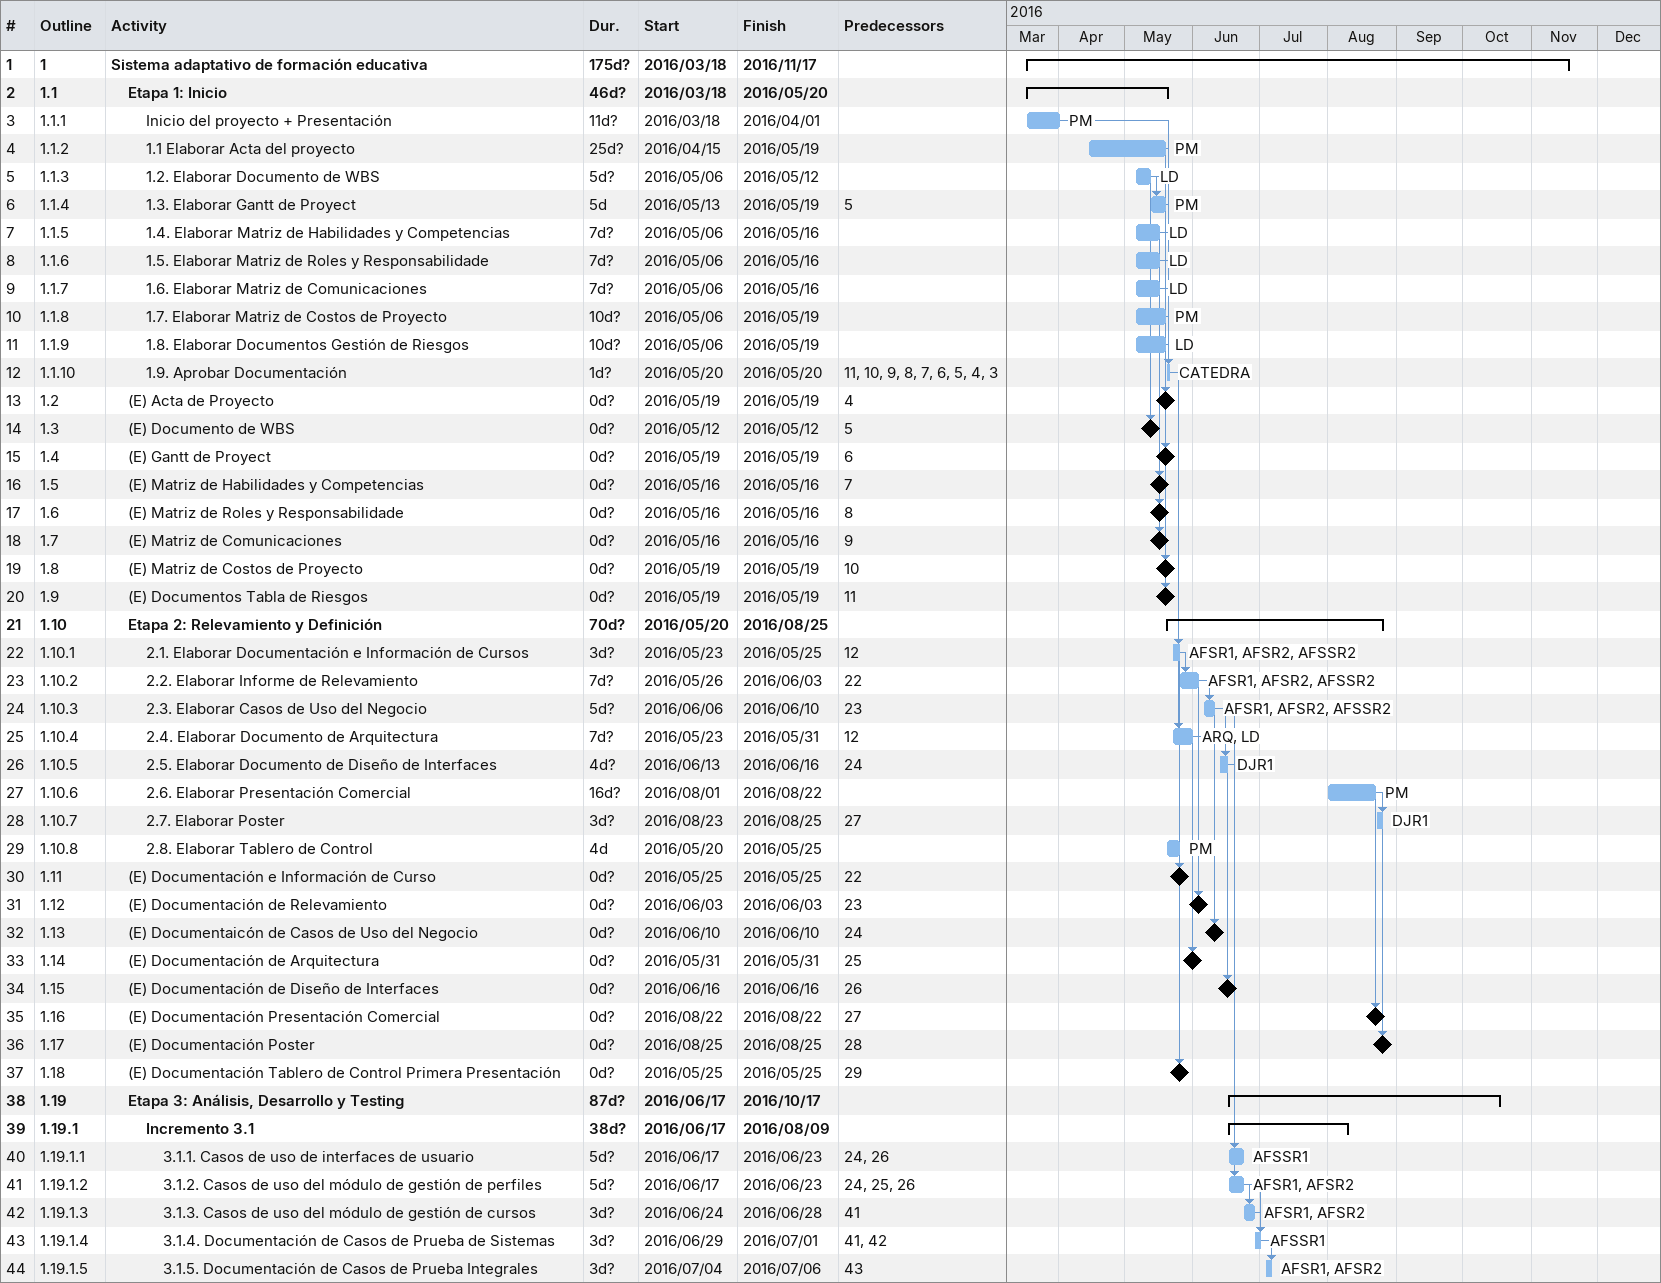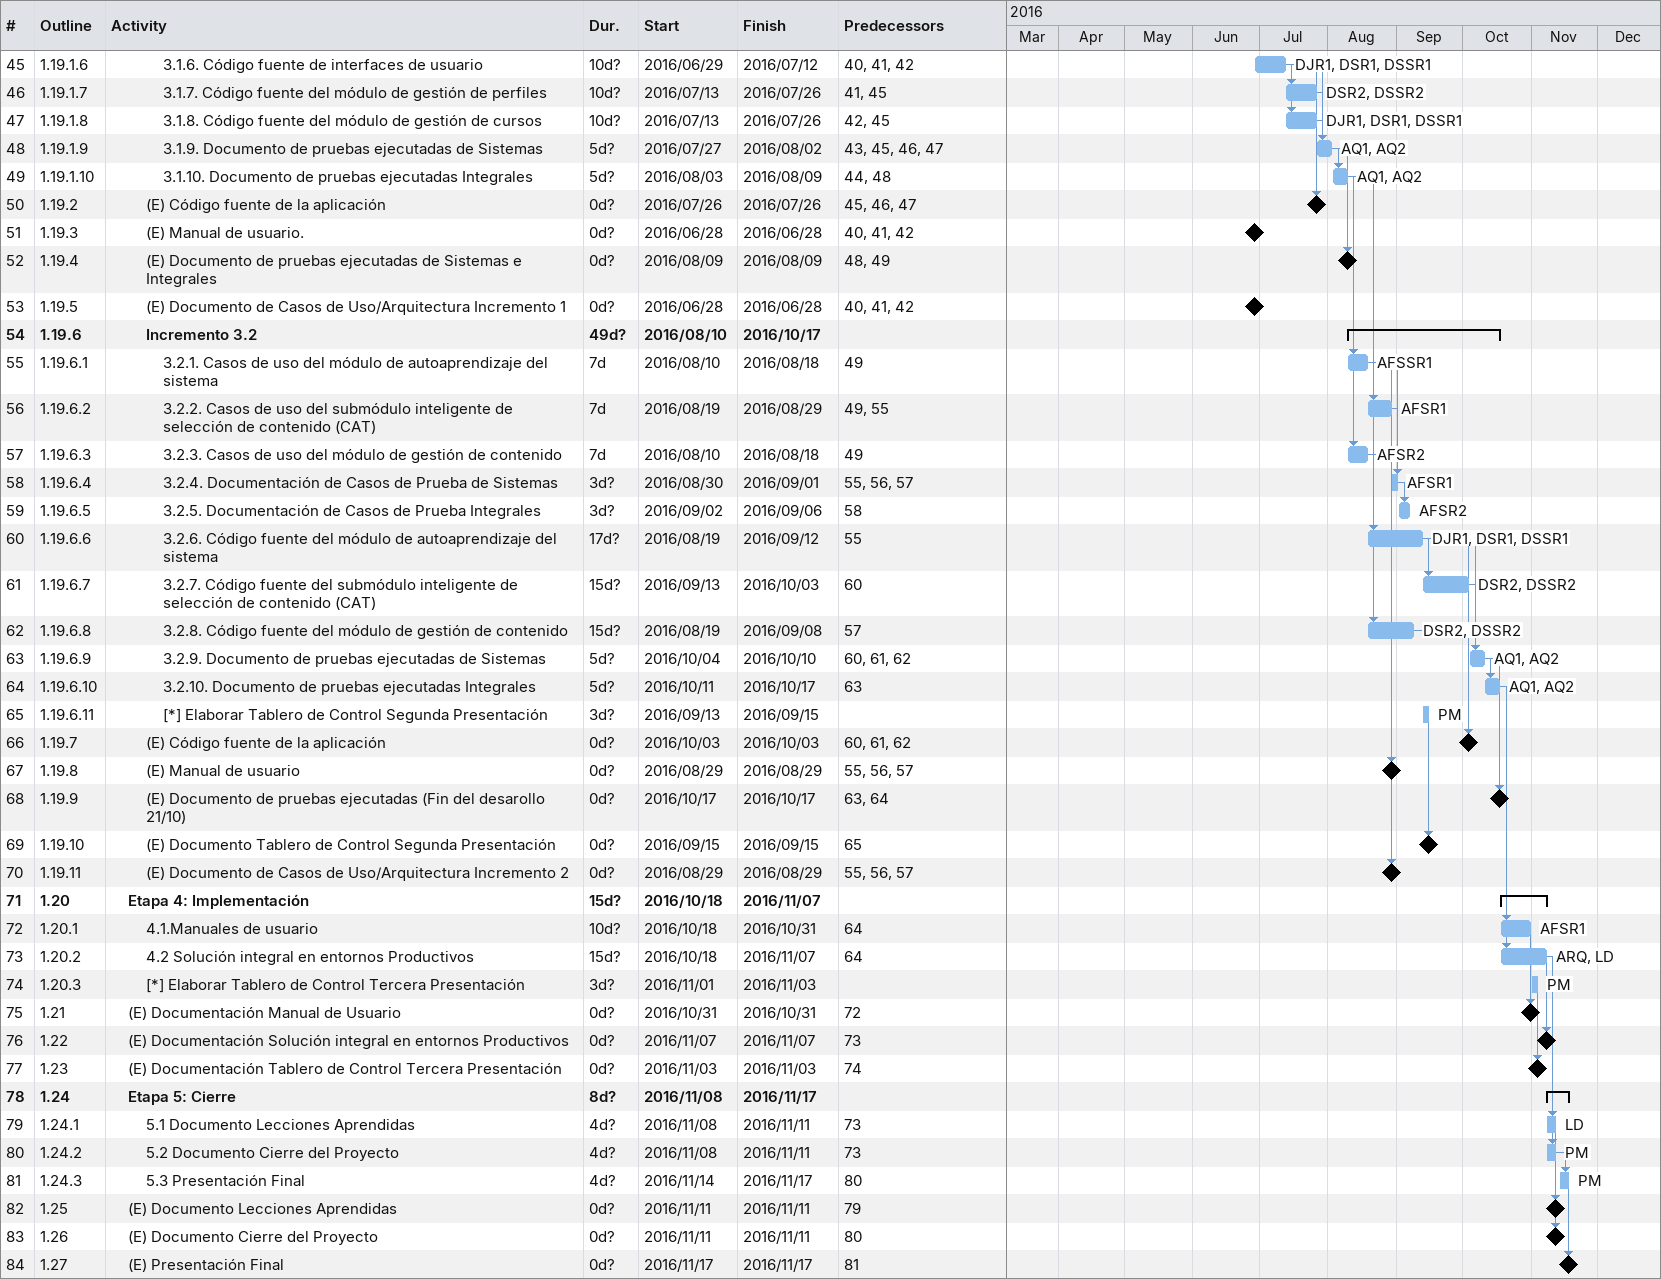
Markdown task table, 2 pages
| ID | WBS | Task | Duration | Start | Finish | Predecessors | Resources |
|---|---|---|---|---|---|---|---|
| 1 | 1 | **Sistema adaptativo de formación educativa** | 175d? | 2016-03-18 | 2016-11-17 |  |  |
| 2 | 1.1 | **Etapa 1: Inicio** | 46d? | 2016-03-18 | 2016-05-20 |  |  |
| 3 | 1.1.1 | Inicio del proyecto + Presentación | 11d? | 2016-03-18 | 2016-04-01 |  | PM |
| 4 | 1.1.2 | 1.1 Elaborar Acta del proyecto | 25d? | 2016-04-15 | 2016-05-19 |  | PM |
| 5 | 1.1.3 | 1.2. Elaborar Documento de WBS | 5d? | 2016-05-06 | 2016-05-12 |  | LD |
| 6 | 1.1.4 | 1.3. Elaborar Gantt de Proyect | 5d | 2016-05-13 | 2016-05-19 | 5 | PM |
| 7 | 1.1.5 | 1.4. Elaborar Matriz de Habilidades y Competencias | 7d? | 2016-05-06 | 2016-05-16 |  | LD |
| 8 | 1.1.6 | 1.5. Elaborar Matriz de Roles y Responsabilidade | 7d? | 2016-05-06 | 2016-05-16 |  | LD |
| 9 | 1.1.7 | 1.6. Elaborar Matriz de Comunicaciones | 7d? | 2016-05-06 | 2016-05-16 |  | LD |
| 10 | 1.1.8 | 1.7. Elaborar Matriz de Costos de Proyecto | 10d? | 2016-05-06 | 2016-05-19 |  | PM |
| 11 | 1.1.9 | 1.8. Elaborar Documentos Gestión de Riesgos | 10d? | 2016-05-06 | 2016-05-19 |  | LD |
| 12 | 1.1.10 | 1.9. Aprobar Documentación | 1d? | 2016-05-20 | 2016-05-20 | 11, 10, 9, 8, 7, 6, 5, 4, 3 | CATEDRA |
| 13 | 1.2 | (E) Acta de Proyecto | 0d? | 2016-05-19 | 2016-05-19 | 4 |  |
| 14 | 1.3 | (E) Documento de WBS | 0d? | 2016-05-12 | 2016-05-12 | 5 |  |
| 15 | 1.4 | (E) Gantt de Proyect | 0d? | 2016-05-19 | 2016-05-19 | 6 |  |
| 16 | 1.5 | (E) Matriz de Habilidades y Competencias | 0d? | 2016-05-16 | 2016-05-16 | 7 |  |
| 17 | 1.6 | (E) Matriz de Roles y Responsabilidade | 0d? | 2016-05-16 | 2016-05-16 | 8 |  |
| 18 | 1.7 | (E) Matriz de Comunicaciones | 0d? | 2016-05-16 | 2016-05-16 | 9 |  |
| 19 | 1.8 | (E) Matriz de Costos de Proyecto | 0d? | 2016-05-19 | 2016-05-19 | 10 |  |
| 20 | 1.9 | (E) Documentos Tabla de Riesgos | 0d? | 2016-05-19 | 2016-05-19 | 11 |  |
| 21 | 1.10 | **Etapa 2: Relevamiento y Definición** | 70d? | 2016-05-20 | 2016-08-25 |  |  |
| 22 | 1.10.1 | 2.1. Elaborar Documentación e Información de Cursos | 3d? | 2016-05-23 | 2016-05-25 | 12 | AFSR1, AFSR2, AFSSR2 |
| 23 | 1.10.2 | 2.2. Elaborar Informe de Relevamiento | 7d? | 2016-05-26 | 2016-06-03 | 22 | AFSR1, AFSR2, AFSSR2 |
| 24 | 1.10.3 | 2.3. Elaborar Casos de Uso del Negocio | 5d? | 2016-06-06 | 2016-06-10 | 23 | AFSR1, AFSR2, AFSSR2 |
| 25 | 1.10.4 | 2.4. Elaborar Documento de Arquitectura | 7d? | 2016-05-23 | 2016-05-31 | 12 | ARQ, LD |
| 26 | 1.10.5 | 2.5. Elaborar Documento de Diseño de Interfaces | 4d? | 2016-06-13 | 2016-06-16 | 24 | DJR1 |
| 27 | 1.10.6 | 2.6. Elaborar Presentación Comercial | 16d? | 2016-08-01 | 2016-08-22 |  | PM |
| 28 | 1.10.7 | 2.7. Elaborar Poster | 3d? | 2016-08-23 | 2016-08-25 | 27 | DJR1 |
| 29 | 1.10.8 | 2.8. Elaborar Tablero de Control | 4d | 2016-05-20 | 2016-05-25 |  | PM |
| 30 | 1.11 | (E) Documentación e Información de Curso | 0d? | 2016-05-25 | 2016-05-25 | 22 |  |
| 31 | 1.12 | (E) Documentación de Relevamiento | 0d? | 2016-06-03 | 2016-06-03 | 23 |  |
| 32 | 1.13 | (E) Documentaicón de Casos de Uso del Negocio | 0d? | 2016-06-10 | 2016-06-10 | 24 |  |
| 33 | 1.14 | (E) Documentación de Arquitectura | 0d? | 2016-05-31 | 2016-05-31 | 25 |  |
| 34 | 1.15 | (E) Documentación de Diseño de Interfaces | 0d? | 2016-06-16 | 2016-06-16 | 26 |  |
| 35 | 1.16 | (E) Documentación Presentación Comercial | 0d? | 2016-08-22 | 2016-08-22 | 27 |  |
| 36 | 1.17 | (E) Documentación Poster | 0d? | 2016-08-25 | 2016-08-25 | 28 |  |
| 37 | 1.18 | (E) Documentación Tablero de Control Primera Presentación | 0d? | 2016-05-25 | 2016-05-25 | 29 |  |
| 38 | 1.19 | **Etapa 3: Análisis, Desarrollo y Testing** | 87d? | 2016-06-17 | 2016-10-17 |  |  |
| 39 | 1.19.1 | **Incremento 3.1** | 38d? | 2016-06-17 | 2016-08-09 |  |  |
| 40 | 1.19.1.1 | 3.1.1. Casos de uso de interfaces de usuario | 5d? | 2016-06-17 | 2016-06-23 | 24, 26 | AFSSR1 |
| 41 | 1.19.1.2 | 3.1.2. Casos de uso del módulo de gestión de perfiles | 5d? | 2016-06-17 | 2016-06-23 | 24, 25, 26 | AFSR1, AFSR2 |
| 42 | 1.19.1.3 | 3.1.3. Casos de uso del módulo de gestión de cursos | 3d? | 2016-06-24 | 2016-06-28 | 41 | AFSR1, AFSR2 |
| 43 | 1.19.1.4 | 3.1.4. Documentación de Casos de Prueba de Sistemas | 3d? | 2016-06-29 | 2016-07-01 | 41, 42 | AFSSR1 |
| 44 | 1.19.1.5 | 3.1.5. Documentación de Casos de Prueba Integrales | 3d? | 2016-07-04 | 2016-07-06 | 43 | AFSR1, AFSR2 |
| 45 | 1.19.1.6 | 3.1.6. Código fuente de interfaces de usuario | 10d? | 2016-06-29 | 2016-07-12 | 40, 41, 42 | DJR1, DSR1, DSSR1 |
| 46 | 1.19.1.7 | 3.1.7. Código fuente del módulo de gestión de perfiles | 10d? | 2016-07-13 | 2016-07-26 | 41, 45 | DSR2, DSSR2 |
| 47 | 1.19.1.8 | 3.1.8. Código fuente del módulo de gestión de cursos | 10d? | 2016-07-13 | 2016-07-26 | 42, 45 | DJR1, DSR1, DSSR1 |
| 48 | 1.19.1.9 | 3.1.9. Documento de pruebas ejecutadas de Sistemas | 5d? | 2016-07-27 | 2016-08-02 | 43, 45, 46, 47 | AQ1, AQ2 |
| 49 | 1.19.1.10 | 3.1.10. Documento de pruebas ejecutadas Integrales | 5d? | 2016-08-03 | 2016-08-09 | 44, 48 | AQ1, AQ2 |
| 50 | 1.19.2 | (E) Código fuente de la aplicación | 0d? | 2016-07-26 | 2016-07-26 | 45, 46, 47 |  |
| 51 | 1.19.3 | (E) Manual de usuario. | 0d? | 2016-06-28 | 2016-06-28 | 40, 41, 42 |  |
| 52 | 1.19.4 | (E) Documento de pruebas ejecutadas de Sistemas e Integrales | 0d? | 2016-08-09 | 2016-08-09 | 48, 49 |  |
| 53 | 1.19.5 | (E) Documento de Casos de Uso/Arquitectura Incremento 1 | 0d? | 2016-06-28 | 2016-06-28 | 40, 41, 42 |  |
| 54 | 1.19.6 | **Incremento 3.2** | 49d? | 2016-08-10 | 2016-10-17 |  |  |
| 55 | 1.19.6.1 | 3.2.1. Casos de uso del módulo de autoaprendizaje del sistema | 7d | 2016-08-10 | 2016-08-18 | 49 | AFSSR1 |
| 56 | 1.19.6.2 | 3.2.2. Casos de uso del submódulo inteligente de selección de contenido (CAT) | 7d | 2016-08-19 | 2016-08-29 | 49, 55 | AFSR1 |
| 57 | 1.19.6.3 | 3.2.3. Casos de uso del módulo de gestión de contenido | 7d | 2016-08-10 | 2016-08-18 | 49 | AFSR2 |
| 58 | 1.19.6.4 | 3.2.4. Documentación de Casos de Prueba de Sistemas | 3d? | 2016-08-30 | 2016-09-01 | 55, 56, 57 | AFSR1 |
| 59 | 1.19.6.5 | 3.2.5. Documentación de Casos de Prueba Integrales | 3d? | 2016-09-02 | 2016-09-06 | 58 | AFSR2 |
| 60 | 1.19.6.6 | 3.2.6. Código fuente del módulo de autoaprendizaje del sistema | 17d? | 2016-08-19 | 2016-09-12 | 55 | DJR1, DSR1, DSSR1 |
| 61 | 1.19.6.7 | 3.2.7. Código fuente del submódulo inteligente de selección de contenido (CAT) | 15d? | 2016-09-13 | 2016-10-03 | 60 | DSR2, DSSR2 |
| 62 | 1.19.6.8 | 3.2.8. Código fuente del módulo de gestión de contenido | 15d? | 2016-08-19 | 2016-09-08 | 57 | DSR2, DSSR2 |
| 63 | 1.19.6.9 | 3.2.9. Documento de pruebas ejecutadas de Sistemas | 5d? | 2016-10-04 | 2016-10-10 | 60, 61, 62 | AQ1, AQ2 |
| 64 | 1.19.6.10 | 3.2.10. Documento de pruebas ejecutadas Integrales | 5d? | 2016-10-11 | 2016-10-17 | 63 | AQ1, AQ2 |
| 65 | 1.19.6.11 | [*] Elaborar Tablero de Control Segunda Presentación | 3d? | 2016-09-13 | 2016-09-15 |  | PM |
| 66 | 1.19.7 | (E) Código fuente de la aplicación | 0d? | 2016-10-03 | 2016-10-03 | 60, 61, 62 |  |
| 67 | 1.19.8 | (E) Manual de usuario | 0d? | 2016-08-29 | 2016-08-29 | 55, 56, 57 |  |
| 68 | 1.19.9 | (E) Documento de pruebas ejecutadas (Fin del desarollo 21/10) | 0d? | 2016-10-17 | 2016-10-17 | 63, 64 |  |
| 69 | 1.19.10 | (E) Documento Tablero de Control Segunda Presentación | 0d? | 2016-09-15 | 2016-09-15 | 65 |  |
| 70 | 1.19.11 | (E) Documento de Casos de Uso/Arquitectura Incremento 2 | 0d? | 2016-08-29 | 2016-08-29 | 55, 56, 57 |  |
| 71 | 1.20 | **Etapa 4: Implementación** | 15d? | 2016-10-18 | 2016-11-07 |  |  |
| 72 | 1.20.1 | 4.1.Manuales de usuario | 10d? | 2016-10-18 | 2016-10-31 | 64 | AFSR1 |
| 73 | 1.20.2 | 4.2 Solución integral en entornos Productivos | 15d? | 2016-10-18 | 2016-11-07 | 64 | ARQ, LD |
| 74 | 1.20.3 | [*] Elaborar Tablero de Control Tercera Presentación | 3d? | 2016-11-01 | 2016-11-03 |  | PM |
| 75 | 1.21 | (E) Documentación Manual de Usuario | 0d? | 2016-10-31 | 2016-10-31 | 72 |  |
| 76 | 1.22 | (E) Documentación Solución integral en entornos Productivos | 0d? | 2016-11-07 | 2016-11-07 | 73 |  |
| 77 | 1.23 | (E) Documentación Tablero de Control Tercera Presentación | 0d? | 2016-11-03 | 2016-11-03 | 74 |  |
| 78 | 1.24 | **Etapa 5: Cierre** | 8d? | 2016-11-08 | 2016-11-17 |  |  |
| 79 | 1.24.1 | 5.1 Documento Lecciones Aprendidas | 4d? | 2016-11-08 | 2016-11-11 | 73 | LD |
| 80 | 1.24.2 | 5.2 Documento Cierre del Proyecto | 4d? | 2016-11-08 | 2016-11-11 | 73 | PM |
| 81 | 1.24.3 | 5.3 Presentación Final | 4d? | 2016-11-14 | 2016-11-17 | 80 | PM |
| 82 | 1.25 | (E) Documento Lecciones Aprendidas | 0d? | 2016-11-11 | 2016-11-11 | 79 |  |
| 83 | 1.26 | (E) Documento Cierre del Proyecto | 0d? | 2016-11-11 | 2016-11-11 | 80 |  |
| 84 | 1.27 | (E) Presentación Final | 0d? | 2016-11-17 | 2016-11-17 | 81 |  |
